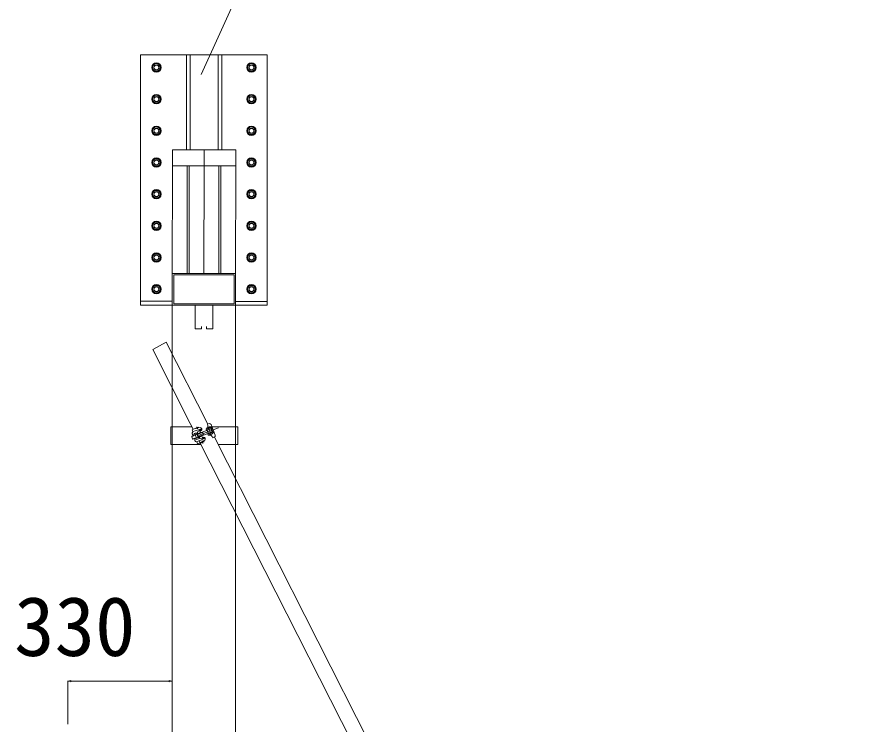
# Model space of a CAD drawing. Units: millimetres, scale not verified. Extents: x -12406 to 12406, y -8553 to 8553.
# Drawn here: x 4117 to 6754, y -1487 to 747 of the extents above; entities that cross this region are included whole.
import ezdxf
from ezdxf.enums import TextEntityAlignment as Align

# ---------------------------------------------------------------- set-up
doc = ezdxf.new("R2010")
doc.units = ezdxf.units.MM
doc.header["$LTSCALE"] = 50
doc.linetypes.add('CHAIN2', pattern=[12, 9, -1, 1, -1])
doc.linetypes.add('DOUBLE_CHAIN2', pattern=[12.8, 9, -1, 0.6, -0.6, 0.6, -1])
for name, color, linetype, lineweight in [('0-4_CYG-135', 7, 'Continuous', 9), ('0-A_TEXT', 7, 'Continuous', 9), ('0-E_寸法', 134, 'Continuous', 9)]:
    doc.layers.add(name, color=color, linetype=linetype, lineweight=lineweight)
doc.styles.add('ＭＳ ゴシック', font='')
doc.styles.get('ＭＳ ゴシック').set_extended_font_data('MS Gothic')

msp = doc.modelspace()

# ---------------------------------------------------------------- linework, layer by layer
at = {"layer": '0-4_CYG-135'}
for p, q in [((4507.52, 626.62), (4507.52, -163.38)), ((4507.52, 626.62), (4907.52, 626.62)), ((4651.97, 326), (4651.97, 626.62)), ((4663.97, 326), (4663.97, 626.62)), ((4751.97, 326), (4751.97, 626)), ((4763.97, 326), (4763.97, 626)), ((4907.52, 626.62), (4907.52, -164)), ((4557.52, 600.47), (4545.52, 593.55)), ((4857.52, 600.47), (4845.52, 593.55)), ((4557.52, 572.76), (4569.53, 579.69)), ((4857.52, 572.76), (4869.53, 579.69)), ((4557.52, 500.47), (4545.52, 493.55)), ((4557.52, 472.76), (4569.53, 479.69)), ((4857.52, 500.47), (4845.52, 493.55)), ((4857.52, 472.76), (4869.53, 479.69)), ((4557.52, 400.47), (4545.52, 393.55)), ((4857.52, 400.47), (4845.52, 393.55)), ((4557.52, 372.76), (4569.53, 379.69)), ((4857.52, 372.76), (4869.53, 379.69)), ((4608.03, 326), (4808.03, 326)), ((4707.98, 276), (4707.98, 326)), ((4557.52, 300.48), (4545.52, 293.55)), ((4857.52, 300.48), (4845.52, 293.55)), ((4557.52, 272.76), (4569.53, 279.69)), ((4707.45, -64), (4707.98, 276)), ((4857.52, 272.76), (4869.53, 279.69)), ((4557.52, 200.47), (4545.52, 193.54)), ((4857.52, 200.47), (4845.52, 193.54)), ((4557.52, 172.76), (4569.53, 179.69)), ((4857.52, 172.76), (4869.53, 179.69)), ((4557.52, 100.48), (4545.52, 93.55)), ((4557.52, 72.76), (4569.53, 79.69)), ((4857.52, 100.48), (4845.52, 93.55)), ((4857.52, 72.76), (4869.53, 79.69)), ((4557.52, 0.47), (4545.52, -6.46)), ((4857.52, 0.47), (4845.52, -6.46)), ((4557.52, -27.24), (4569.53, -20.31)), ((4857.52, -27.24), (4869.53, -20.31)), ((4607.52, -64), (4807.52, -64)), ((4607.52, -4465.4), (4607.52, -65.41)), ((4612.02, -68.51), (4803.02, -68.51)), ((4612.02, -159.5), (4612.02, -68.51)), ((4803.02, -159.5), (4803.02, -68.51)), ((4807.52, -4465.4), (4807.52, -65.41)), ((4557.52, -99.52), (4545.52, -106.46)), ((4857.52, -99.52), (4845.52, -106.46)), ((4557.52, -127.24), (4569.53, -120.31)), ((4857.52, -127.24), (4869.53, -120.31)), ((4507.52, -151.38), (4607.52, -151.38)), ((4907.52, -152), (4807.52, -152)), ((4507.52, -163.38), (4607.52, -163.38)), ((4607.39, -164), (4807.52, -164)), ((4612.02, -159.5), (4803.02, -159.5)), ((4907.52, -164), (4807.52, -164)), ((4719.9, -539.37), (4588.77, -280.88)), ((4602.51, -547.76), (4602.51, -603.76)), ((4602.51, -547.76), (4669.67, -547.76)), ((4664.2, -537), (4673.66, -555.63)), ((4687.51, -554.69), (4685.02, -548.03)), ((4699.94, -553.12), (4700.05, -553.42)), ((4700.05, -553.42), (4700.53, -554.7)), ((4714.39, -555.19), (4729.66, -550.34)), ((4715.36, -558.25), (4730.64, -553.39)), ((4723.65, -537.92), (4718.99, -539.72)), ((4730.69, -574.53), (4720.48, -547.23)), ((4724.16, -547.76), (4814.51, -547.76)), ((4725.22, -551.34), (4725.36, -551.71)), ((4730.32, -540.7), (4742.93, -574.42)), ((4734.87, -552.87), (4738.38, -562.25)), ((4814.51, -547.76), (4814.51, -603.76)), ((4669.23, -577.41), (4668.8, -579.01)), ((4668.8, -579.01), (4671.36, -585.86)), ((4677.08, -574.48), (4669.23, -577.41)), ((4670.42, -556.95), (4672.73, -563.14)), ((4678.16, -575.14), (4670.48, -578.01)), ((4676.53, -569.37), (4675.99, -571.38)), ((4676.53, -569.37), (4683.39, -566.77)), ((4686.52, -570.96), (4680.82, -573.06)), ((4687.82, -569.39), (4687.49, -568.47)), ((4702.35, -565.03), (4687.6, -570.54)), ((4697.06, -565.94), (4687.82, -569.39)), ((4703.44, -565.7), (4688.1, -571.43)), ((4690.07, -561.22), (4699.2, -555.85)), ((4706.2, -573.21), (4690.85, -578.95)), ((4705.8, -574.42), (4691.05, -579.94)), ((4701.26, -577.18), (4692.03, -580.63)), ((4694.94, -560.28), (4697.06, -565.94)), ((4695.41, -561.55), (4698.81, -559.56)), ((4703.38, -582.86), (4701.26, -577.18)), ((4702.3, -565.05), (4703.39, -565.71)), ((4702.35, -565.03), (4730.47, -554.51)), ((4705.8, -574.42), (4733.98, -563.89)), ((4705.8, -574.42), (4706.2, -573.21)), ((4715.36, -558.25), (4714.39, -555.19)), ((4734.84, -564.63), (4720.12, -570.99)), ((4721.39, -573.93), (4720.12, -570.99)), ((4721.29, -557.96), (4720.76, -556.53)), ((4721.29, -557.95), (4720.76, -556.53)), ((4736.1, -567.57), (4721.39, -573.93)), ((4725.32, -568.75), (4724.79, -567.32)), ((4725.32, -568.75), (4724.8, -567.33)), ((4726.48, -571.84), (4726.44, -571.75)), ((4726.91, -555.86), (4726.48, -554.71)), ((4726.91, -555.85), (4726.48, -554.71)), ((4730.84, -566.37), (4730.41, -565.22)), ((4730.84, -566.37), (4730.41, -565.23)), ((4733.98, -563.89), (4730.47, -554.51)), ((4735.38, -563.37), (4731.87, -553.99)), ((4732.1, -569.74), (4731.96, -569.37)), ((4698.08, -603.76), (4602.51, -603.76)), ((4672.74, -586.78), (4671.36, -585.86)), ((4680.58, -583.85), (4672.74, -586.78)), ((4680.97, -582.64), (4673.29, -585.51)), ((4683.53, -588.1), (4681.78, -586.89)), ((4690.4, -585.51), (4683.52, -588.08)), ((4690.06, -580.27), (4684.32, -582.43)), ((4687.06, -601.45), (4684.74, -595.26)), ((4692.03, -580.63), (4692.38, -581.56)), ((6710.82, -4571.09), (4692.69, -593.14)), ((4698.45, -598.25), (4698.02, -597.09)), ((4699.09, -585.34), (4705.61, -584.12)), ((4704.45, -600.01), (4701.48, -592.05)), ((4702.9, -581.58), (4706.78, -580.86)), ((4705.61, -584.12), (4709.49, -583.41)), ((4711.74, -584.67), (4711.26, -583.39)), ((4711.85, -584.97), (4711.74, -584.67)), ((4739.99, -580.86), (4735.31, -582.61)), ((6754.09, -4548.96), (4740.76, -580.49)), ((4814.51, -603.76), (4752.57, -603.76))]:
    msp.add_line(p, q, dxfattribs=at)
at = {"layer": '0-4_CYG-135', "linetype": 'DOUBLE_CHAIN2'}
for p, q in [((4607.97, 276), (4807.97, 276)), ((4654.97, 276), (4654.52, -64)), ((4660.97, 276), (4660.52, -64)), ((4754.97, 276), (4754.52, -64)), ((4760.97, 276), (4760.52, -64)), ((4679.44, -164), (4679.44, -238.68)), ((4735.44, -164), (4735.44, -238.68)), ((4699.44, -230.68), (4699.44, -238.68)), ((4715.44, -230.68), (4715.44, -238.68)), ((4679.44, -238.68), (4699.44, -238.68)), ((4715.44, -238.68), (4735.44, -238.68))]:
    msp.add_line(p, q, dxfattribs=at)
at = {"layer": '0-4_CYG-135', "linetype": 'CHAIN2'}
msp.add_line((4753.51, -551.23), (4692.41, -574.28), dxfattribs=at)
at = {"layer": '0-4_CYG-135'}
for points in [[(4545.52, 593.55), (4545.52, 579.69), (4557.52, 572.76)], [(4569.53, 579.69), (4569.53, 593.55), (4557.52, 600.47)], [(4845.52, 593.55), (4845.52, 579.69), (4857.52, 572.76)], [(4869.53, 579.69), (4869.53, 593.55), (4857.52, 600.47)], [(4545.52, 493.55), (4545.52, 479.69), (4557.52, 472.76)], [(4569.53, 479.69), (4569.53, 493.55), (4557.52, 500.47)], [(4845.52, 493.55), (4845.52, 479.69), (4857.52, 472.76)], [(4869.53, 479.69), (4869.53, 493.55), (4857.52, 500.47)], [(4569.53, 379.69), (4569.53, 393.55), (4557.52, 400.47)], [(4869.53, 379.69), (4869.53, 393.55), (4857.52, 400.47)], [(4545.52, 393.55), (4545.52, 379.69), (4557.52, 372.76)], [(4845.52, 393.55), (4845.52, 379.69), (4857.52, 372.76)], [(4607.97, 326), (4607.97, 276), (4607.52, -65.41)], [(4807.97, 326), (4807.97, 276), (4807.52, -65.41)], [(4545.52, 293.55), (4545.52, 279.69), (4557.52, 272.76)], [(4569.53, 279.69), (4569.53, 293.55), (4557.52, 300.48)], [(4845.52, 293.55), (4845.52, 279.69), (4857.52, 272.76)], [(4869.53, 279.69), (4869.53, 293.55), (4857.52, 300.48)], [(4545.52, 193.54), (4545.52, 179.69), (4557.52, 172.76)], [(4569.53, 179.69), (4569.53, 193.54), (4557.52, 200.47)], [(4845.52, 193.54), (4845.52, 179.69), (4857.52, 172.76)], [(4869.53, 179.69), (4869.53, 193.54), (4857.52, 200.47)], [(4545.52, 93.55), (4545.52, 79.69), (4557.52, 72.76)], [(4569.53, 79.69), (4569.53, 93.55), (4557.52, 100.48)], [(4845.52, 93.55), (4845.52, 79.69), (4857.52, 72.76)], [(4869.53, 79.69), (4869.53, 93.55), (4857.52, 100.48)], [(4569.53, -20.31), (4569.53, -6.46), (4557.52, 0.47)], [(4869.53, -20.31), (4869.53, -6.46), (4857.52, 0.47)], [(4545.52, -6.46), (4545.52, -20.31), (4557.52, -27.24)], [(4845.52, -6.46), (4845.52, -20.31), (4857.52, -27.24)], [(4569.53, -120.31), (4569.53, -106.46), (4557.52, -99.52)], [(4869.53, -120.31), (4869.53, -106.46), (4857.52, -99.52)], [(4545.52, -106.46), (4545.52, -120.31), (4557.52, -127.24)], [(4845.52, -106.46), (4845.52, -120.31), (4857.52, -127.24)], [(4664.2, -537), (4545.92, -303.84), (4588.77, -280.88)], [(4685.69, -552.05), (4691.1, -550.02), (4689.82, -549.44), (4682.32, -552.24), (4681.69, -553.01)], [(4701.81, -595.13), (4706.51, -593.38), (4707.48, -593.82), (4707.82, -594.75), (4707.39, -595.72), (4699.42, -598.69), (4698.45, -598.25)]]:
    msp.add_lwpolyline(points, dxfattribs=at)
for points in [[(4717.11, -552.5), (4717.47, -553.43), (4718.43, -553.87), (4726.39, -550.89), (4726.83, -549.93), (4726.48, -549), (4725.52, -548.55), (4717.56, -551.53)], [(4724.69, -572.78), (4724.61, -572.54), (4733.98, -569.04), (4734.06, -569.27), (4733.62, -570.24), (4725.66, -573.22)]]:
    msp.add_lwpolyline(points, close=True, dxfattribs=at)
for centre, radius in [((4557.52, 586.62), 15), ((4557.52, 586.62), 12), ((4557.52, 586.62), 8), ((4557.52, 586.62), 7.7), ((4857.52, 586.62), 15), ((4857.52, 586.62), 12), ((4857.52, 586.62), 8), ((4857.52, 586.62), 7.7), ((4557.52, 486.62), 15), ((4857.52, 486.62), 15), ((4557.52, 486.62), 12), ((4557.52, 486.62), 8), ((4557.52, 486.62), 7.7), ((4857.52, 486.62), 12), ((4857.52, 486.62), 8), ((4857.52, 486.62), 7.7), ((4557.52, 386.62), 15), ((4557.52, 386.62), 12), ((4857.52, 386.62), 15), ((4857.52, 386.62), 12), ((4557.52, 386.62), 8), ((4557.52, 386.62), 7.7), ((4857.52, 386.62), 8), ((4857.52, 386.62), 7.7), ((4557.52, 286.62), 15), ((4557.52, 286.62), 12), ((4557.52, 286.62), 8), ((4557.52, 286.62), 7.7), ((4857.52, 286.62), 15), ((4857.52, 286.62), 12), ((4857.52, 286.62), 8), ((4857.52, 286.62), 7.7), ((4557.52, 186.62), 15), ((4557.52, 186.62), 12), ((4557.52, 186.62), 8), ((4557.52, 186.62), 7.7), ((4857.52, 186.62), 15), ((4857.52, 186.62), 12), ((4857.52, 186.62), 8), ((4857.52, 186.62), 7.7), ((4557.52, 86.61), 15), ((4557.52, 86.61), 12), ((4557.52, 86.61), 8), ((4557.52, 86.61), 7.7), ((4857.52, 86.61), 15), ((4857.52, 86.61), 12), ((4857.52, 86.61), 8), ((4857.52, 86.61), 7.7), ((4557.52, -13.38), 15), ((4857.52, -13.38), 15), ((4557.52, -13.38), 12), ((4557.52, -13.38), 8), ((4557.52, -13.38), 7.7), ((4857.52, -13.38), 12), ((4857.52, -13.38), 8), ((4857.52, -13.38), 7.7), ((4557.52, -113.39), 15), ((4557.52, -113.39), 12), ((4557.52, -113.39), 8), ((4857.52, -113.39), 15), ((4857.52, -113.39), 12), ((4857.52, -113.39), 8), ((4557.52, -113.39), 7.7), ((4857.52, -113.39), 7.7)]:
    msp.add_circle(centre, radius, dxfattribs=at)
for centre, radius, start, end in [((4702.6, -630.85), 80.6, 94.923, 113.534), ((4696.19, -554.52), 4, 20.5, 101.089), ((4698.18, -554.12), 2, 300.483, 20.5), ((4707.7, -544.56), 12.55, 302.157, 23.706), ((4725.46, -542.58), 5, 21.175, 111.175), ((4730.94, -554.34), 4.2, 20.5, 107.638), ((4730.94, -554.34), 1, 20.5, 107.638), ((4734.24, -550.52), 1, 110.5, 200.5), ((4675.91, -568.18), 5.58, 126.872, 199.888), ((4677.02, -567.26), 6.94, 203.878, 261.687), ((4672.26, -563.31), 0.5, 306.872, 20.5), ((4962.79, -1464.33), 946.72, 106.112, 107.841), ((4685.53, -563.41), 10.8, 213.389, 243.874), ((4695.9, -572.76), 15.09, 181.149, 219.851), ((4688.7, -564.17), 7.12, 205.152, 252.111), ((4696.71, -572.41), 10.3, 171.863, 229.739), ((4663.21, -584.84), 28.24, 6.912, 34.075), ((4693.11, -566.39), 6, 120.483, 200.222), ((4696.8, -559.57), 2, 120.483, 200.5), ((4696.78, -556.11), 4, 300.483, 20.5), ((4677.99, -579.31), 28.24, 9.965, 30.38), ((4678.57, -579.09), 28.24, 12.032, 28.317), ((4710.44, -567.35), 10.25, 351.271, 49.729), ((4723.32, -586.34), 12.55, 17.294, 98.843), ((4734.44, -563.72), 1, 293.362, 20.5), ((4734.44, -563.72), 4.2, 293.362, 20.5), ((4740.55, -567.38), 1, 200.5, 290.5), ((4738.24, -576.17), 5, 290.5, 20.5), ((4685.26, -589.34), 6.94, 139.313, 197.122), ((4683.84, -589.38), 5.58, 201.112, 274.128), ((4691.73, -586.36), 8.38, 152.038, 191.934), ((4684.27, -595.43), 0.5, 20.5, 94.128), ((4591.51, -365.47), 247.98, 292.084, 298.514), ((4662.86, -524.57), 80.6, 287.466, 306.077), ((4694.38, -583.77), 5.56, 141.037, 202.934), ((4697.99, -579.44), 6, 200.778, 280.517), ((4705.25, -582.16), 2, 200.5, 280.517), ((4707.51, -584.79), 4, 20.5, 100.517), ((4709.86, -585.37), 2, 20.5, 100.517), ((4708.1, -586.37), 4, 299.911, 20.5)]:
    msp.add_arc(centre, radius, start, end, dxfattribs=at)
at = {"layer": '0-A_TEXT'}
msp.add_lwpolyline([(4698.98, 564.44), (4949.98, 1117.89), (6621.6, 1117.89)], dxfattribs=at)
at = {"layer": '0-E_寸法'}
for p, q in [((4287.53, -1349.17), (4277.52, -1350.84)), ((4277.52, -1350.84), (4287.53, -1352.51)), ((4287.53, -1349.17), (4287.53, -1352.51)), ((4597.52, -1349.17), (4607.52, -1350.84)), ((4597.52, -1349.17), (4597.52, -1352.51)), ((4607.52, -1350.84), (4597.52, -1352.51))]:
    msp.add_line(p, q, dxfattribs=at)
at = {"layer": '0-E_寸法', "color": 7}
for p, q in [((4277.52, -1486.84), (4277.52, -1349.84)), ((4287.53, -1350.84), (4597.52, -1350.84)), ((4607.52, -1486.84), (4607.52, -1349.84))]:
    msp.add_line(p, q, dxfattribs=at)

# ---------------------------------------------------------------- texts
at = {"layer": '0-E_寸法', "color": 7, "style": 'ＭＳ ゴシック'}
msp.add_text('330', height=187.7, dxfattribs=at).set_placement((4108.35, -1327.57), align=Align.BOTTOM_LEFT)

doc.saveas('drawing.dxf')
